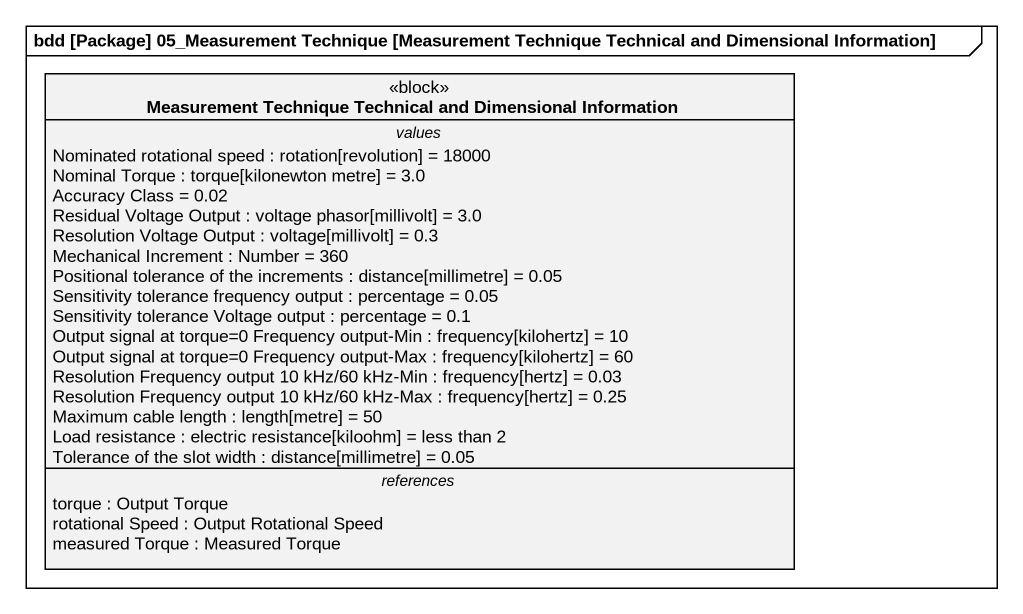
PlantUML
@startuml
mainframe bdd [Package] 05_Measurement Technique [Measurement Technique Technical and Dimensional Information]
hide circle
hide empty members
class "Measurement Technique Technical and Dimensional Information" as Measurement_Technique <<block>> {
  -- values --
  Nominated rotational speed : rotation[revolution] = 18000
  Nominal Torque : torque[kilonewton metre] = 3.0
  Accuracy Class = 0.02
  Residual Voltage Output : voltage phasor[millivolt] = 3.0
  Resolution Voltage Output : voltage[millivolt] = 0.3
  Mechanical Increment : Number = 360
  Positional tolerance of the increments : distance[millimetre] = 0.05
  Sensitivity tolerance frequency output : percentage = 0.05
  Sensitivity tolerance Voltage output : percentage = 0.1
  Output signal at torque=0 Frequency output-Min : frequency[kilohertz] = 10
  Output signal at torque=0 Frequency output-Max : frequency[kilohertz] = 60
  Resolution Frequency output 10 kHz/60 kHz-Min : frequency[hertz] = 0.03
  Resolution Frequency output 10 kHz/60 kHz-Max : frequency[hertz] = 0.25
  Maximum cable length : length[metre] = 50
  Load resistance : electric resistance[kiloohm] = less than 2
  Tolerance of the slot width : distance[millimetre] = 0.05
  -- references --
  torque : Output Torque
  rotational Speed : Output Rotational Speed
  measured Torque : Measured Torque
}
@enduml
